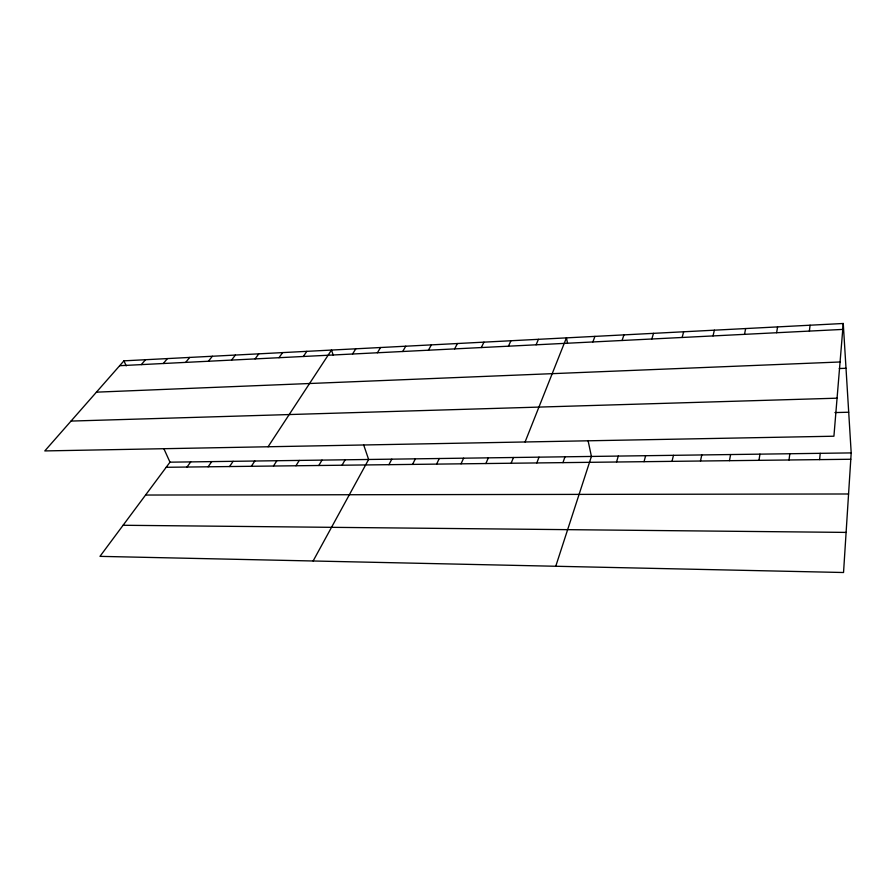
<?xml version="1.0" encoding="UTF-8"?>
<svg xmlns="http://www.w3.org/2000/svg" width="896" height="896" viewBox="0 0 896 896"><rect width="100%" height="100%" fill="white"/><g stroke="black" fill="none" stroke-linecap="round" stroke-linejoin="round"><path stroke-width="1.34" d="M851.2 452.906L843.539 572.51L99.971 556.36L169.994 462.179L851.2 452.906L843.259 323.49L123.939 360.842L44.8 450.923L833.918 436.218L843.259 323.49M819.627 459.614L820.221 453.331M809.379 331.094L810.085 325.214M789.029 459.984L789.813 453.746M758.979 460.331L759.942 454.149M776.63 332.741L777.56 326.894M729.467 460.678L730.598 454.552M744.52 334.342L745.651 328.552M700.482 461.014L701.781 454.944M713.037 335.922L714.358 330.176M672.011 461.35L673.467 455.325M682.136 337.478L683.648 331.778M644.022 461.686L645.646 455.706M616.526 462L618.296 456.075M651.829 339.002L653.52 333.334M555.755 566.261L591.416 456.445L588.067 440.574M622.082 340.491L623.952 334.88M562.946 462.638L564.984 456.803M592.883 341.958L594.922 336.381M536.827 462.941L539 457.162M525.078 441.974L566.418 337.859L567.515 343.034M511.146 463.243L513.453 457.509M536.088 344.803L538.429 339.315M485.89 463.534L488.32 457.845M461.048 463.826L463.602 458.181M508.446 346.192L510.944 340.738M436.61 464.117L439.275 458.517M481.309 347.558L483.952 342.149M412.563 464.397L415.352 458.842M454.642 348.891L457.419 343.526M388.909 464.677L391.798 459.166M313.118 560.986L368.626 459.48L363.698 444.965M428.445 350.213L431.357 344.87M342.037 465.226L345.128 459.794M402.707 351.501L405.742 346.203M318.808 465.494L322.011 460.107M377.406 352.766L380.565 347.514M295.96 465.763L299.253 460.421M352.531 354.021L355.824 348.802M273.482 466.032L276.864 460.723M268.072 446.768L331.486 350.056L333.211 355.13M251.35 466.29L254.822 461.026M229.555 466.547L233.117 461.317M303.33 356.485L306.846 351.344M208.107 466.805L211.758 461.608M278.992 357.706L282.621 352.598M186.995 467.051L190.714 461.899M255.08 358.904L258.798 353.83M231.56 360.091L235.379 355.051M208.432 361.245L212.352 356.25M185.685 362.387L189.706 357.426M163.318 363.507L167.429 358.579M141.322 364.616L145.51 359.722M119.672 365.702L842.766 329.414M96.432 392.157L840.067 361.984M839.25 368.525L846.003 368.267M71.019 421.075L837.077 398.182M834.938 412.574L848.702 412.227M166.197 467.286L850.797 459.256M145.566 495.04L848.568 493.987M123.077 525.269L846.115 532.403M123.939 360.842L126.213 365.848M163.867 448.694L169.994 462.179"/></g></svg>
